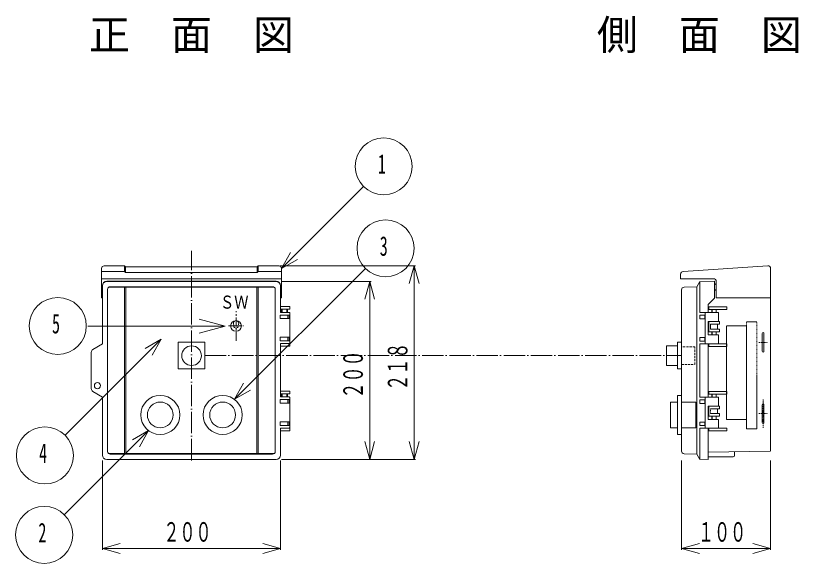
# Model space of a CAD drawing. Units: millimetres, scale not verified. Extents: x -2284 to 2131, y 270 to 4100.
# Drawn here: x 1253 to 2131, y 3484 to 4100 of the extents above; entities that cross this region are included whole.
import ezdxf
from ezdxf.enums import TextEntityAlignment as Align

# ---------------------------------------------------------------- set-up
doc = ezdxf.new("R2010")
doc.units = ezdxf.units.MM
doc.header["$LTSCALE"] = 2
for name, pattern in [('CHAIN1', [8, 5, -1, 1, -1]), ('CHAIN2', [12, 9, -1, 1, -1]), ('DASHED1', [1.8, 1.2, -0.6]), ('LONG_DASHED_DOTTED', [15.25, 12, -1.5, 0.25, -1.5]), ('USER1', [1.01, 0.5, -0.25, 0.01, -0.25]), ('USER2', [0.75, 0.5, -0.25]), ('USER4', [0.375, 0.25, -0.125])]:
    doc.linetypes.add(name, pattern=pattern)
for name, color, linetype, lineweight in [('0-0_外形線', 4, 'Continuous', 18), ('0-2_電気部品', 7, 'Continuous', 18), ('0-4_補助線', 7, 'CHAIN2', 18), ('0-E_寸法線', 7, 'Continuous', 18), ('0-F_文字', 7, 'Continuous', 18)]:
    doc.layers.add(name, color=color, linetype=linetype, lineweight=lineweight)
doc.styles.add('ＭＳ ゴシック', font='')
doc.styles.get('ＭＳ ゴシック').set_extended_font_data('MS Gothic')

# ---------------------------------------------------------------- blocks, each defined once
blk = doc.blocks.new('ISYOU_FSD1')
at = {"layer": '0-0_外形線', "color": 7, "style": 'ＭＳ ゴシック'}
blk.add_text('正\u3000面\u3000図', height=0.6745, dxfattribs=at).set_placement((-2.3, 0), align=Align.BOTTOM_LEFT)
blk = doc.blocks.new('ISOKU_FSD1')
at = {"layer": '0-0_外形線', "color": 7, "style": 'ＭＳ ゴシック'}
blk.add_text('側\u3000面\u3000図', height=0.6745, dxfattribs=at).set_placement((-2.3, 0), align=Align.BOTTOM_LEFT)
blk = doc.blocks.new('BLK1')
at = {"layer": '0-0_外形線', "color": 3}
for q in [(-18.8946, -18.8946), (-3.6062, -2.0506), (-2.0506, -3.6062)]:
    blk.add_line((0, 0), q, dxfattribs=at)
blk.add_circle((-23.42, -23.42), 6.4, dxfattribs=at)
blk = doc.blocks.new('BLK2')
at = {"layer": '0-0_外形線', "color": 3}
for q in [(29.3946, 29.3946), (2.0506, 3.6062), (3.6062, 2.0506)]:
    blk.add_line((0, 0), q, dxfattribs=at)
blk.add_circle((33.92, 33.92), 6.4, dxfattribs=at)
blk = doc.blocks.new('BLK3')
at = {"layer": '0-0_外形線', "color": 3}
for q in [(-21.5746, -21.5746), (-3.6062, -2.0506), (-2.0506, -3.6062)]:
    blk.add_line((0, 0), q, dxfattribs=at)
blk.add_circle((-26.1, -26.1), 6.4, dxfattribs=at)
blk = doc.blocks.new('_D6')
at = {"layer": '0-0_外形線', "color": 3}
for p, q in [((600, 446.8), (600, 426.7)), ((640, 446.8), (640, 426.7)), ((600, 427), (604, 428.1)), ((600, 427), (640, 427)), ((600, 427), (604, 425.9)), ((640, 427), (636, 428.1)), ((640, 427), (636, 425.9))]:
    blk.add_line(p, q, dxfattribs=at)
at = {"layer": '0-0_外形線', "color": 7, "style": 'ＭＳ ゴシック', "width": 0.6}
blk.add_text('２００', height=4.399, dxfattribs=at).set_placement((613.7, 427.2), align=Align.BOTTOM_LEFT)
blk = doc.blocks.new('_D7')
at = {"layer": '0-0_外形線', "color": 3}
for p, q in [((640.2, 487), (660.3, 487)), ((660, 487), (658.9, 483)), ((660, 447), (660, 487)), ((660, 487), (661.1, 483)), ((660, 447), (658.9, 451)), ((660, 447), (661.1, 451)), ((640.2, 447), (660.3, 447))]:
    blk.add_line(p, q, dxfattribs=at)
at = {"layer": '0-0_外形線', "color": 7, "style": 'ＭＳ ゴシック', "width": 0.6}
blk.add_text('２００', height=4.399, rotation=90, dxfattribs=at).set_placement((659.8, 460.7), align=Align.BOTTOM_LEFT)
blk = doc.blocks.new('_D11')
at = {"layer": '0-0_外形線', "color": 3}
for p, q in [((639.8, 490.5), (670.3, 490.5)), ((670, 490.5), (668.9, 486.5)), ((670, 447), (670, 490.5)), ((670, 490.5), (671.1, 486.5)), ((670, 447), (668.9, 451)), ((670, 447), (671.1, 451)), ((660.2, 447), (670.3, 447))]:
    blk.add_line(p, q, dxfattribs=at)
at = {"layer": '0-0_外形線', "color": 7, "style": 'ＭＳ ゴシック', "width": 0.6}
blk.add_text('２１８', height=4.399, rotation=90, dxfattribs=at).set_placement((669.8, 462.45), align=Align.BOTTOM_LEFT)
blk = doc.blocks.new('_D8')
at = {"layer": '0-0_外形線', "color": 3}
for p, q in [((730, 446.8), (730, 426.7)), ((750, 446.8), (750, 426.7)), ((730, 427), (734, 428.1)), ((730, 427), (750, 427)), ((730, 427), (734, 425.9)), ((750, 427), (746, 428.1)), ((750, 427), (746, 425.9))]:
    blk.add_line(p, q, dxfattribs=at)
at = {"layer": '0-0_外形線', "color": 7, "style": 'ＭＳ ゴシック', "width": 0.6}
blk.add_text('１００', height=4.399, dxfattribs=at).set_placement((733.7, 427.2), align=Align.BOTTOM_LEFT)

msp = doc.modelspace()

# ---------------------------------------------------------------- linework, layer by layer
at = {"layer": '0-0_外形線'}
for p, q in [((1348.819, 3782.658), (1348.819, 3815.658)), ((1351.819, 3818.658), (1374.819, 3818.658)), ((1375.892, 3817.585), (1449.819, 3817.585)), ((1375.892, 3811.085), (1375.892, 3817.585)), ((1449.819, 3817.585), (1523.747, 3817.585)), ((1524.819, 3812.158), (1524.819, 3818.658)), ((1540.569, 3818.658), (1547.819, 3818.658)), ((1550.819, 3782.658), (1550.819, 3815.658)), ((2001.622, 3812.344), (2096.622, 3818.651)), ((1348.819, 3804.158), (1449.819, 3804.158)), ((1375.892, 3811.085), (1449.819, 3811.085)), ((1449.819, 3804.158), (1550.819, 3804.158)), ((1523.747, 3811.085), (1524.819, 3812.158)), ((1524.819, 3812.158), (1550.819, 3812.158)), ((1998.821, 3804.158), (1998.821, 3809.369)), ((1998.821, 3804.158), (1998.821, 3809.351)), ((1998.821, 3804.158), (2001.821, 3804.158)), ((1998.821, 3804.158), (2001.821, 3804.158)), ((1998.821, 3804.158), (2001.821, 3804.158)), ((1998.821, 3804.158), (2001.821, 3804.158)), ((1999.758, 3804.158), (2001.321, 3804.158)), ((2001.821, 3804.158), (2035.821, 3804.158)), ((1349.82, 3731.158), (1349.82, 3796.158)), ((1354.82, 3801.402), (1544.819, 3801.402)), ((1354.82, 3801.158), (1544.819, 3801.158)), ((1358.735, 3795.242), (1540.903, 3795.242)), ((1549.819, 3766.402), (1549.819, 3796.402)), ((2002.717, 3794.74), (2017.097, 3795.242)), ((2017.097, 3795.242), (2020.044, 3800.346)), ((2017.097, 3607.074), (2017.097, 3795.242)), ((2020.321, 3766.158), (2020.321, 3800.654)), ((2020.875, 3800.846), (2036.821, 3801.402)), ((2036.821, 3782.402), (2036.821, 3801.402)), ((2038.821, 3782.658), (2038.821, 3801.158)), ((2038.821, 3782.658), (2038.821, 3795.365)), ((1355.735, 3610.074), (1355.735, 3792.242)), ((1356.931, 3794.639), (1542.708, 3794.639)), ((1374.819, 3607.677), (1374.819, 3794.639)), ((1376.319, 3607.677), (1376.319, 3794.639)), ((1523.319, 3607.677), (1523.319, 3794.639)), ((1524.819, 3607.677), (1524.819, 3794.639)), ((1543.903, 3610.074), (1543.903, 3792.242)), ((1999.821, 3701.158), (1999.821, 3791.742)), ((2036.821, 3791.658), (2038.821, 3791.658)), ((2036.821, 3791.423), (2038.821, 3791.388)), ((2099.821, 3701.158), (2099.821, 3790.323)), ((1348.819, 3782.658), (1349.82, 3782.658)), ((1549.819, 3782.658), (1550.819, 3782.658)), ((2029.821, 3775.402), (2036.821, 3782.402)), ((1549.819, 3772.902), (1560.119, 3772.902)), ((1549.819, 3769.902), (1560.119, 3769.902)), ((1550.719, 3766.402), (1550.719, 3769.902)), ((1551.776, 3766.402), (1551.776, 3769.902)), ((1556.855, 3766.402), (1556.855, 3769.902)), ((1557.519, 3766.402), (1557.519, 3769.902)), ((1560.119, 3769.902), (1560.119, 3772.902)), ((2029.821, 3766.158), (2029.821, 3775.402)), ((2029.821, 3772.658), (2050.626, 3772.658)), ((2029.821, 3769.658), (2050.626, 3769.658)), ((2030.321, 3769.658), (2030.321, 3772.658)), ((2033.858, 3766.158), (2033.858, 3769.658)), ((2034.302, 3766.158), (2034.302, 3769.658)), ((2038.785, 3766.158), (2038.785, 3769.658)), ((2050.626, 3769.658), (2050.626, 3772.658)), ((1549.405, 3763.402), (1559.292, 3763.402)), ((1549.405, 3759.402), (1549.405, 3763.402)), ((1549.819, 3766.402), (1559.619, 3766.402)), ((1558.015, 3759.402), (1558.015, 3763.402)), ((1559.292, 3759.402), (1559.292, 3763.402)), ((1560.119, 3731.902), (1560.119, 3765.902)), ((2020.274, 3763.158), (2025.982, 3763.158)), ((2020.274, 3759.158), (2020.274, 3763.158)), ((2020.321, 3766.158), (2041.358, 3766.158)), ((2025.982, 3759.158), (2025.982, 3763.158)), ((2026.259, 3731.158), (2026.259, 3766.158)), ((2041.358, 3756.158), (2041.358, 3766.158)), ((1549.405, 3759.402), (1559.292, 3759.402)), ((2020.274, 3759.158), (2025.982, 3759.158)), ((2029.821, 3741.158), (2029.821, 3756.158)), ((2029.821, 3756.158), (2041.358, 3756.158)), ((2029.821, 3756.158), (2042.321, 3756.158)), ((2030.321, 3744.658), (2030.321, 3756.158)), ((2040.321, 3747.658), (2040.321, 3753.158)), ((2040.521, 3753.158), (2042.321, 3753.158)), ((2042.321, 3753.158), (2042.321, 3756.158)), ((2029.821, 3744.658), (2042.321, 3744.658)), ((2033.858, 3741.158), (2033.858, 3744.658)), ((2034.302, 3741.158), (2034.302, 3744.658)), ((2038.785, 3741.158), (2038.785, 3744.658)), ((2040.521, 3747.658), (2042.321, 3747.658)), ((2042.321, 3744.658), (2042.321, 3747.658)), ((2090.316, 3722.66), (2090.316, 3742.656)), ((2092.321, 3722.66), (2092.321, 3742.656)), ((1549.405, 3734.402), (1549.405, 3738.402)), ((1549.405, 3738.402), (1559.292, 3738.402)), ((1549.405, 3734.402), (1559.292, 3734.402)), ((1558.015, 3734.402), (1558.015, 3738.402)), ((1559.292, 3734.402), (1559.292, 3738.402)), ((2020.274, 3734.158), (2020.274, 3738.158)), ((2020.274, 3738.158), (2025.982, 3738.158)), ((2020.274, 3734.158), (2025.982, 3734.158)), ((2025.982, 3734.158), (2025.982, 3738.158)), ((2029.821, 3741.158), (2041.358, 3741.158)), ((2041.358, 3731.158), (2041.358, 3741.158)), ((1339.262, 3724.823), (1349.82, 3731.158)), ((1549.819, 3731.402), (1559.619, 3731.402)), ((1549.819, 3671.402), (1549.819, 3731.402)), ((1549.819, 3731.402), (1560.119, 3731.402)), ((1549.819, 3728.402), (1560.119, 3728.402)), ((1560.119, 3728.402), (1560.119, 3731.402)), ((2020.321, 3701.158), (2020.321, 3731.158)), ((2020.321, 3731.158), (2050.626, 3731.158)), ((2029.821, 3701.158), (2029.821, 3731.158)), ((2029.821, 3731.158), (2041.358, 3731.158)), ((2029.821, 3728.158), (2050.626, 3728.158)), ((2030.321, 3728.158), (2030.321, 3731.158)), ((2050.626, 3728.158), (2050.626, 3731.158)), ((1337.32, 3680.923), (1337.32, 3721.393)), ((1999.821, 3610.574), (1999.821, 3701.158)), ((2020.321, 3671.158), (2020.321, 3701.158)), ((2029.821, 3671.158), (2029.821, 3701.158)), ((2099.821, 3610.993), (2099.821, 3701.158)), ((2072.821, 3674.975), (2072.821, 3687.658)), ((1339.262, 3677.493), (1349.82, 3671.158)), ((1549.819, 3677.902), (1560.119, 3677.902)), ((1549.819, 3674.902), (1560.119, 3674.902)), ((1550.719, 3671.402), (1550.719, 3674.902)), ((1551.776, 3671.402), (1551.776, 3674.902)), ((1556.855, 3671.402), (1556.855, 3674.902)), ((1557.519, 3671.402), (1557.519, 3674.902)), ((1560.119, 3674.902), (1560.119, 3677.902)), ((2029.821, 3677.658), (2050.626, 3677.658)), ((2029.821, 3674.658), (2050.626, 3674.658)), ((2030.321, 3674.658), (2030.321, 3677.658)), ((2033.858, 3671.158), (2033.858, 3674.658)), ((2034.302, 3671.158), (2034.302, 3674.658)), ((2038.785, 3671.158), (2038.785, 3674.658)), ((2050.626, 3674.658), (2050.626, 3677.658)), ((1349.82, 3606.158), (1349.82, 3671.158)), ((1549.405, 3664.402), (1549.405, 3668.402)), ((1549.405, 3668.402), (1559.292, 3668.402)), ((1549.405, 3664.402), (1559.292, 3664.402)), ((1549.819, 3671.402), (1559.619, 3671.402)), ((1558.015, 3664.402), (1558.015, 3668.402)), ((1559.292, 3664.402), (1559.292, 3668.402)), ((1560.119, 3636.902), (1560.119, 3670.902)), ((2020.274, 3664.158), (2020.274, 3668.158)), ((2020.274, 3668.158), (2025.982, 3668.158)), ((2020.274, 3664.158), (2025.982, 3664.158)), ((2020.321, 3671.158), (2041.358, 3671.158)), ((2025.982, 3664.158), (2025.982, 3668.158)), ((2026.259, 3636.158), (2026.259, 3671.158)), ((2041.358, 3661.158), (2041.358, 3671.158)), ((1560.119, 3649.902), (1560.119, 3661.402)), ((2029.821, 3646.158), (2029.821, 3661.158)), ((2029.821, 3661.158), (2041.358, 3661.158)), ((2029.821, 3661.158), (2042.321, 3661.158)), ((2030.321, 3649.658), (2030.321, 3661.158)), ((2040.321, 3652.658), (2040.321, 3658.158)), ((2040.521, 3658.158), (2042.321, 3658.158)), ((2042.321, 3658.158), (2042.321, 3661.158)), ((2090.316, 3642.66), (2090.316, 3662.656)), ((2092.321, 3642.66), (2092.321, 3662.656)), ((2029.821, 3649.658), (2042.321, 3649.658)), ((2029.821, 3646.158), (2041.358, 3646.158)), ((2033.858, 3646.158), (2033.858, 3649.658)), ((2034.302, 3646.158), (2034.302, 3649.658)), ((2038.785, 3646.158), (2038.785, 3649.658)), ((2040.521, 3652.658), (2042.321, 3652.658)), ((2041.358, 3636.158), (2041.358, 3646.158)), ((2042.321, 3649.658), (2042.321, 3652.658)), ((1549.405, 3643.402), (1559.292, 3643.402)), ((1549.405, 3639.402), (1549.405, 3643.402)), ((1549.405, 3639.402), (1559.292, 3639.402)), ((1558.015, 3639.402), (1558.015, 3643.402)), ((1559.292, 3639.402), (1559.292, 3643.402)), ((2020.274, 3639.158), (2020.274, 3643.158)), ((2020.274, 3643.158), (2025.982, 3643.158)), ((2020.274, 3639.158), (2025.982, 3639.158)), ((2025.982, 3639.158), (2025.982, 3643.158)), ((1549.819, 3636.402), (1559.619, 3636.402)), ((1549.819, 3636.402), (1560.119, 3636.402)), ((1549.819, 3606.402), (1549.819, 3636.402)), ((1549.819, 3633.402), (1560.119, 3633.402)), ((1560.119, 3633.402), (1560.119, 3636.402)), ((2020.321, 3636.158), (2041.358, 3636.158)), ((2020.321, 3601.662), (2020.321, 3636.158)), ((2029.321, 3636.158), (2050.626, 3636.158)), ((2029.821, 3603.159), (2029.821, 3636.158)), ((2029.821, 3633.158), (2050.626, 3633.158)), ((2030.321, 3633.158), (2030.321, 3636.158)), ((2050.626, 3633.158), (2050.626, 3636.158)), ((2029.821, 3609.271), (2099.821, 3610.493)), ((1356.931, 3607.677), (1542.708, 3607.677)), ((1358.735, 3607.074), (1540.903, 3607.074)), ((2002.717, 3607.576), (2017.097, 3607.074)), ((2017.097, 3607.073), (2020.063, 3601.938)), ((2029.821, 3604.158), (2057.821, 3604.158)), ((2059.321, 3605.658), (2059.321, 3609.786)), ((1354.82, 3601.158), (1544.819, 3601.158))]:
    msp.add_line(p, q, dxfattribs=at)
at = {"layer": '0-0_外形線', "color": 7}
for p, q in [((1999.821, 3702.158), (1999.821, 3770.158)), ((1999.821, 3629.158), (1999.821, 3673.158))]:
    msp.add_line(p, q, dxfattribs=at)
at = {"layer": '0-0_外形線', "linetype": 'USER2'}
for p, q in [((2032.321, 3753.158), (2040.521, 3753.158)), ((2032.321, 3747.658), (2032.321, 3753.158)), ((2072.821, 3755.658), (2084.321, 3755.658)), ((2072.821, 3635.658), (2072.821, 3755.658)), ((2084.321, 3635.658), (2084.321, 3755.658)), ((2032.321, 3747.658), (2040.521, 3747.658)), ((2032.321, 3658.158), (2040.521, 3658.158)), ((2032.321, 3652.658), (2032.321, 3658.158)), ((2032.321, 3652.658), (2040.521, 3652.658)), ((2072.821, 3635.658), (2084.321, 3635.658))]:
    msp.add_line(p, q, dxfattribs=at)
at = {"layer": '0-0_外形線', "color": 7, "linetype": 'USER4'}
msp.add_line((2072.821, 3646.158), (2072.821, 3751.158), dxfattribs=at)
at = {"layer": '0-0_外形線', "linetype": 'USER1'}
for p, q in [((2086.602, 3732.658), (2097.022, 3732.658)), ((2091.321, 3636.875), (2091.321, 3668.815)), ((2086.602, 3652.658), (2097.022, 3652.658))]:
    msp.add_line(p, q, dxfattribs=at)
at = {"layer": '0-0_外形線'}
for points in [[(1374.819, 3812.158), (1374.819, 3818.658), (1375.892, 3817.585)], [(1449.819, 3811.085), (1523.747, 3811.085), (1523.747, 3817.585)], [(1523.747, 3817.585), (1524.819, 3818.658), (1547.819, 3818.658)], [(2038.821, 3782.658), (2099.821, 3782.658), (2099.821, 3815.658)], [(1348.819, 3812.158), (1374.819, 3812.158), (1375.892, 3811.085)], [(2020.875, 3601.47), (2029.821, 3601.158), (2029.821, 3603.159)]]:
    msp.add_lwpolyline(points, dxfattribs=at)
msp.add_circle((1344.32, 3684.158), 3.5, dxfattribs=at)
for centre, radius, start, end in [((1351.819, 3815.658), 3, 90, 180), ((1547.819, 3815.658), 3, 0, 90), ((2001.821, 3809.369), 3, 94.166, 180), ((2001.821, 3809.351), 3, 93.799, 180), ((2096.821, 3815.658), 3, 0, 93.799), ((2035.821, 3801.158), 3, 0, 90), ((1354.82, 3796.402), 5, 90, 180), ((1354.82, 3796.158), 5, 90, 180), ((1358.735, 3792.242), 3, 90, 180), ((1540.903, 3792.242), 3, 0, 90), ((1544.819, 3796.402), 5, 0, 90), ((1544.819, 3796.158), 5, 0, 90), ((2002.821, 3791.742), 3, 92, 180), ((2020.91, 3799.846), 1, 92, 150), ((2035.821, 3800.308), 3, 290, 0), ((1559.619, 3765.902), 0.5, 0, 90), ((2091.319, 3742.656), 1.002, 0, 180), ((1341.32, 3721.393), 4, 120.964, 180), ((1559.619, 3731.902), 0.5, 270, 0), ((2091.321, 3722.658), 1, 180, 0), ((1341.32, 3680.923), 4, 180, 239.036), ((1559.619, 3670.902), 0.5, 0, 90), ((2091.319, 3662.656), 1.002, 0, 180), ((1559.619, 3636.902), 0.5, 270, 0), ((2091.319, 3642.66), 1.002, 180, 0), ((2002.821, 3610.574), 3, 180, 268), ((1354.82, 3606.158), 5, 180, 270), ((1358.735, 3610.074), 3, 180, 270), ((1540.903, 3610.074), 3, 270, 0), ((1544.819, 3606.158), 5, 270, 0), ((2020.91, 3602.47), 1, 210, 268), ((2057.821, 3605.658), 1.5, 270, 0)]:
    msp.add_arc(centre, radius, start, end, dxfattribs=at)
at = {"layer": '0-2_電気部品'}
for p, q in [((1496.819, 3754.158), (1497.319, 3751.158)), ((1502.319, 3751.158), (1502.819, 3754.158)), ((1434.79, 3732.846), (1434.79, 3702.846)), ((1987.321, 3665.658), (1995.321, 3665.658)), ((1987.321, 3636.658), (1987.321, 3665.658)), ((1987.321, 3636.658), (1995.321, 3636.658)), ((1995.321, 3629.158), (1999.821, 3629.158))]:
    msp.add_line(p, q, dxfattribs=at)
at = {"layer": '0-2_電気部品', "color": 3, "linetype": 'USER4'}
for p, q in [((2050.321, 3751.158), (2072.821, 3751.158)), ((2050.321, 3646.158), (2050.321, 3751.158)), ((1999.821, 3665.658), (2015.821, 3665.658)), ((2050.321, 3646.158), (2072.821, 3646.158))]:
    msp.add_line(p, q, dxfattribs=at)
at = {"layer": '0-2_電気部品'}
for points in [[(1434.79, 3702.846), (1464.79, 3702.846), (1464.79, 3732.846), (1434.79, 3732.846)], [(1995.321, 3629.158), (1995.321, 3673.158), (1999.821, 3673.158)]]:
    msp.add_lwpolyline(points, dxfattribs=at)
for points in [[(1995.319, 3706.846), (1982.819, 3706.846), (1982.819, 3728.846), (1995.319, 3728.846)], [(1999.819, 3702.825), (1995.319, 3702.825), (1995.319, 3732.825), (1999.819, 3732.825)]]:
    msp.add_lwpolyline(points, close=True, dxfattribs=at)
at = {"layer": '0-2_電気部品', "color": 3, "linetype": 'DASHED1'}
msp.add_lwpolyline([(1999.819, 3707.825), (2014.819, 3707.825), (2014.819, 3727.825), (1999.819, 3727.825)], close=True, dxfattribs=at)
at = {"layer": '0-2_電気部品', "color": 3, "linetype": 'USER4'}
msp.add_lwpolyline([(1999.821, 3636.658), (2015.821, 3636.658), (2015.821, 3665.658)], dxfattribs=at)
at = {"layer": '0-2_電気部品'}
for centre, radius in [((1499.819, 3751.158), 6), ((1449.935, 3717.739), 11), ((1414.819, 3651.158), 22), ((1484.819, 3651.158), 22), ((1414.819, 3651.158), 14.5), ((1484.819, 3651.158), 14.5)]:
    msp.add_circle(centre, radius, dxfattribs=at)
for centre, radius, start, end in [((1499.819, 3754.158), 3, 341.075, 198.925), ((1499.819, 3751.158), 2.5, 180, 0)]:
    msp.add_arc(centre, radius, start, end, dxfattribs=at)
at = {"layer": '0-4_補助線', "color": 6, "linetype": 'LONG_DASHED_DOTTED'}
for p, q in [((1449.819, 3600.158), (1449.819, 3835.65)), ((1464.79, 3717.846), (1999.819, 3717.846))]:
    msp.add_line(p, q, dxfattribs=at)
at = {"layer": '0-4_補助線', "color": 6, "linetype": 'CHAIN1'}
for p, q in [((1499.819, 3734.492), (1499.819, 3767.825)), ((1491.486, 3751.158), (1508.153, 3751.158))]:
    msp.add_line(p, q, dxfattribs=at)
at = {"layer": '0-E_寸法線', "color": 3}
for q in [(1642.941, 3907.78), (1561.072, 3833.689), (1568.85, 3825.911)]:
    msp.add_line((1550.819, 3815.658), q, dxfattribs=at)
msp.add_circle((1665.569, 3930.408), 32, dxfattribs=at)
at = {"layer": '0-F_文字', "color": 3}
msp.add_line((1487.533, 3750.932), (1458.556, 3758.697), dxfattribs=at)
msp.add_lwpolyline([(1333.34, 3750.932), (1487.533, 3750.932), (1458.556, 3743.167)], dxfattribs=at)
msp.add_circle((1299.819, 3751.158), 32, dxfattribs=at)

# ---------------------------------------------------------------- block references
at = {"layer": '0-0_外形線', "xscale": 50, "yscale": 50}
for name, p in [('ISYOU_FSD1', (1449.819, 4051.158)), ('ISOKU_FSD1', (2019.819, 4051.158))]:
    msp.add_blockref(name, p, dxfattribs=at)
at = {"layer": '0-E_寸法線', "xscale": 5, "yscale": 5}
for name, p in [('BLK2', (1498.019, 3668.758)), ('_D11', (-1650.181, 1366.158)), ('_D7', (-1650.181, 1366.158)), ('BLK3', (1415.819, 3736.158)), ('BLK1', (1401.619, 3633.558)), ('_D6', (-1650.181, 1366.158)), ('_D8', (-1650.181, 1366.158))]:
    msp.add_blockref(name, p, dxfattribs=at)

# ---------------------------------------------------------------- texts
at = {"layer": '0-2_電気部品', "style": 'ＭＳ ゴシック', "width": 0.8}
msp.add_text('ＳＷ', height=14.66, dxfattribs=at).set_placement((1481.819, 3766.158), align=Align.BOTTOM_LEFT)
at = {"layer": '0-F_文字', "style": 'ＭＳ ゴシック', "width": 0.6}
for s, p in [('1', (1659.069, 3915.408)), ('3', (1661.119, 3823.358)), ('5', (1293.319, 3736.158)), ('4', (1278.819, 3590.658)), ('2', (1278.019, 3501.458))]:
    msp.add_text(s, height=21.99, dxfattribs=at).set_placement(p, align=Align.BOTTOM_LEFT)

doc.saveas('drawing.dxf')
